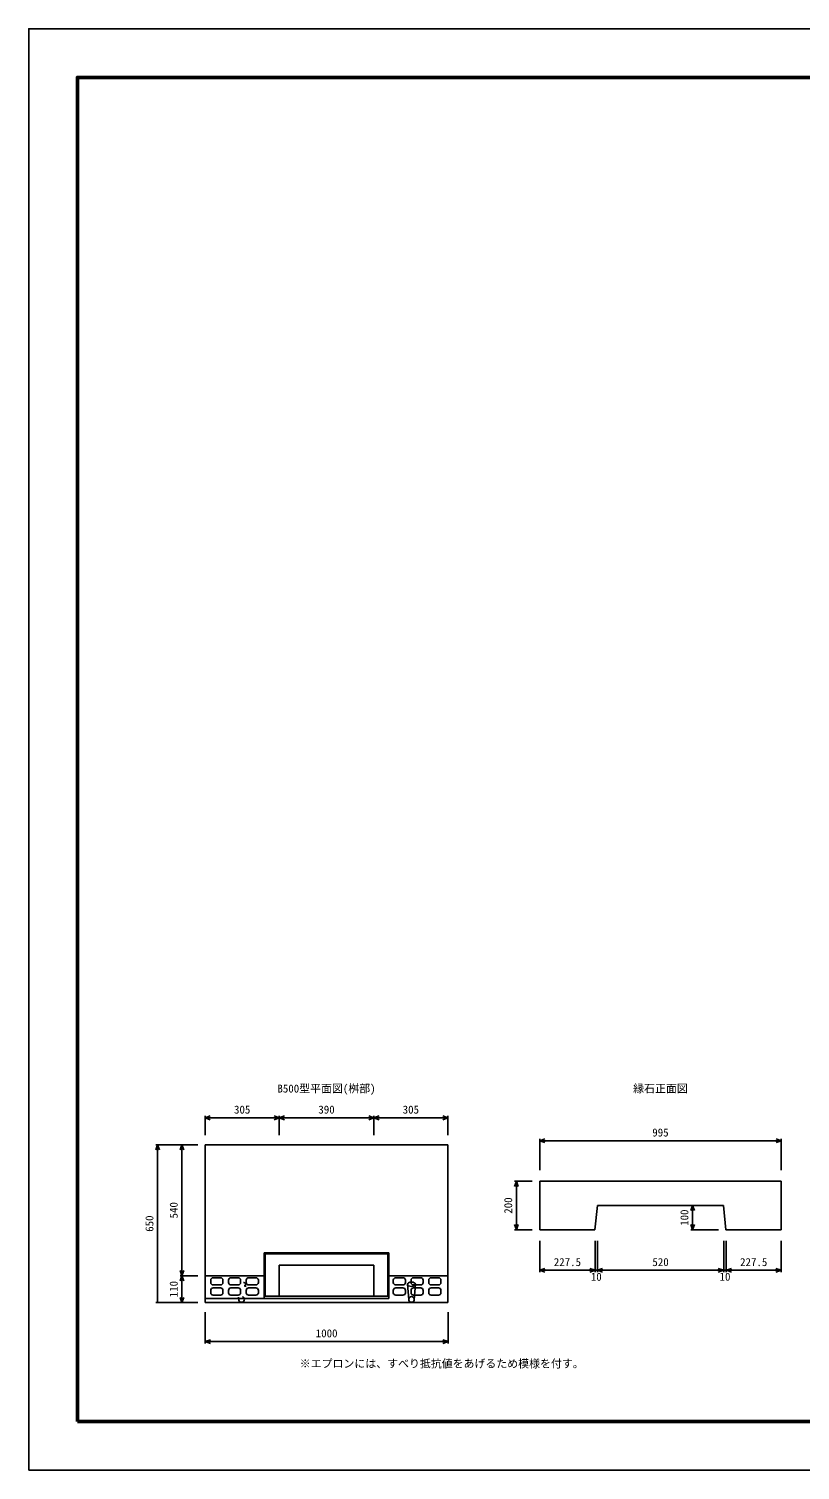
# Model space of a CAD drawing. Units: millimetres, scale not verified. Extents: x -12600 to 12600, y -5940 to 5940.
# Drawn here: x -12600 to -9422, y -5940 to 0 of the extents above; entities that cross this region are included whole.
import ezdxf
from ezdxf.enums import TextEntityAlignment as Align

# ---------------------------------------------------------------- set-up
doc = ezdxf.new("R2010")
doc.units = ezdxf.units.MM
doc.header["$LTSCALE"] = 40
doc.linetypes.add('DOTTED', pattern=[1.75, 0.25, -1.5])
for name, color, linetype, lineweight in [('0-0_DIM', 7, 'Continuous', 25), ('0-1_Defpoints', 5, 'Continuous', 25), ('0-2_HATCH', 6, 'DOTTED', 25), ('0-5_OUTLINE', 3, 'Continuous', 25), ('0-6_OUTLINE2', 4, 'DOTTED', 25), ('0-7_TXT', 7, 'Continuous', 25), ('0-8_WAKU', 3, 'Continuous', 25)]:
    doc.layers.add(name, color=color, linetype=linetype, lineweight=lineweight)
doc.styles.add('ＭＳ ゴシック', font='')
doc.styles.get('ＭＳ ゴシック').set_extended_font_data('MS Gothic')

msp = doc.modelspace()

# ---------------------------------------------------------------- linework, layer by layer
at = {"layer": '0-0_DIM'}
for p, q in [((-11873.29, -4480.37), (-11873.29, -4558.87)), ((-11873.29, -4480.37), (-11873.29, -4558.87)), ((-11568.29, -4487.87), (-11873.29, -4487.87)), ((-11568.29, -4480.37), (-11568.29, -4558.87)), ((-11178.29, -4487.87), (-11568.29, -4487.87)), ((-11178.29, -4480.37), (-11178.29, -4558.87)), ((-11178.29, -4487.87), (-10873.29, -4487.87)), ((-10873.29, -4480.37), (-10873.29, -4558.87)), ((-12076.79, -4598.87), (-11904.29, -4598.87)), ((-12069.29, -4598.87), (-12069.29, -5248.87)), ((-11969.29, -5138.87), (-11969.29, -4598.87)), ((-10494.93, -4574.8), (-10494.93, -4703.3)), ((-10494.93, -4574.8), (-10494.93, -4703.3)), ((-9499.93, -4582.3), (-10494.93, -4582.3)), ((-9499.93, -4574.8), (-9499.93, -4703.3)), ((-10598.43, -4749.3), (-10525.93, -4749.3)), ((-10590.93, -4949.3), (-10590.93, -4749.3)), ((-9865.02, -4949.3), (-9865.02, -4849.3)), ((-10598.43, -4949.3), (-10525.93, -4949.3)), ((-9872.52, -4949.3), (-9758.43, -4949.3)), ((-10494.43, -5123.8), (-10494.43, -4995.3)), ((-10266.93, -5123.8), (-10266.93, -4995.3)), ((-10256.93, -5123.8), (-10256.93, -4995.3)), ((-9736.93, -5123.8), (-9736.93, -4995.3)), ((-9726.93, -5123.8), (-9726.93, -4995.3)), ((-9499.43, -5123.8), (-9499.43, -4995.3)), ((-11976.79, -5138.87), (-11904.29, -5138.87)), ((-11969.29, -5138.87), (-11969.29, -5248.87)), ((-10494.43, -5116.3), (-10266.93, -5116.3)), ((-12076.79, -5248.87), (-11904.29, -5248.87)), ((-11872.79, -5417.37), (-11872.79, -5288.87)), ((-10872.79, -5417.37), (-10872.79, -5288.87)), ((-11872.79, -5409.87), (-10872.79, -5409.87))]:
    msp.add_line(p, q, dxfattribs=at)
for points in [[(-11852.15, -4495.57), (-11873.29, -4487.87), (-11852.15, -4480.18)], [(-11589.43, -4495.57), (-11568.29, -4487.87), (-11589.43, -4480.18)], [(-11547.15, -4495.57), (-11568.29, -4487.87), (-11547.15, -4480.18)], [(-11199.43, -4495.57), (-11178.29, -4487.87), (-11199.43, -4480.18)], [(-11157.15, -4495.57), (-11178.29, -4487.87), (-11157.15, -4480.18)], [(-10894.43, -4495.57), (-10873.29, -4487.87), (-10894.43, -4480.18)], [(-12061.59, -4620.01), (-12069.29, -4598.87), (-12076.99, -4620.01)], [(-11976.99, -4620.01), (-11969.29, -4598.87), (-11961.59, -4620.01)], [(-10473.79, -4589.99), (-10494.93, -4582.3), (-10473.79, -4574.6)], [(-9521.07, -4589.99), (-9499.93, -4582.3), (-9521.07, -4574.6)], [(-10598.63, -4770.44), (-10590.93, -4749.3), (-10583.23, -4770.44)], [(-9872.71, -4870.44), (-9865.02, -4849.3), (-9857.32, -4870.44)], [(-10598.63, -4928.16), (-10590.93, -4949.3), (-10583.23, -4928.16)], [(-9872.71, -4928.16), (-9865.02, -4949.3), (-9857.32, -4928.16)], [(-11976.99, -5117.73), (-11969.29, -5138.87), (-11961.59, -5117.73)], [(-11976.99, -5160.01), (-11969.29, -5138.87), (-11961.59, -5160.01)], [(-10473.29, -5108.6), (-10494.43, -5116.3), (-10473.29, -5123.99)], [(-10288.07, -5108.6), (-10266.93, -5116.3), (-10288.07, -5123.99)], [(-10266.93, -5116.3), (-10256.93, -5116.3), (-9736.93, -5116.3), (-9726.93, -5116.3), (-9499.43, -5116.3)], [(-10235.79, -5108.6), (-10256.93, -5116.3), (-10235.79, -5123.99)], [(-9759.07, -5108.6), (-9737.93, -5116.3), (-9759.07, -5123.99)], [(-9704.79, -5108.6), (-9725.93, -5116.3), (-9704.79, -5123.99)], [(-9521.57, -5108.6), (-9500.43, -5116.3), (-9521.57, -5123.99)], [(-11976.99, -5227.73), (-11969.29, -5248.87), (-11961.59, -5227.73)], [(-11851.65, -5402.18), (-11872.79, -5409.87), (-11851.65, -5417.57)], [(-10893.93, -5402.17), (-10872.79, -5409.87), (-10893.93, -5417.57)]]:
    msp.add_lwpolyline(points, dxfattribs=at)
at = {"layer": '0-1_Defpoints'}
msp.add_lwpolyline([(-12600, -5940), (-4200, -5940), (-4200, 0), (-12600, 0)], close=True, dxfattribs=at)
at = {"layer": '0-2_HATCH', "linetype": 'Continuous'}
for p, q in [((-11850.29, -5156.87), (-11850.29, -5166.87)), ((-11840.29, -5146.87), (-11810.29, -5146.87)), ((-11800.29, -5166.87), (-11800.29, -5156.87)), ((-11777.29, -5156.87), (-11777.29, -5166.87)), ((-11767.29, -5146.87), (-11737.29, -5146.87)), ((-11727.29, -5166.87), (-11727.29, -5156.87)), ((-11704.29, -5156.87), (-11704.29, -5166.87)), ((-11694.29, -5146.87), (-11664.29, -5146.87)), ((-11654.29, -5166.87), (-11654.29, -5156.87)), ((-11098.29, -5156.87), (-11098.29, -5166.87)), ((-11088.29, -5146.87), (-11058.29, -5146.87)), ((-11048.29, -5166.87), (-11048.29, -5156.87)), ((-11025.29, -5156.87), (-11025.29, -5166.87)), ((-11015.29, -5146.87), (-10985.29, -5146.87)), ((-10975.29, -5166.87), (-10975.29, -5156.87)), ((-10952.29, -5156.87), (-10952.29, -5166.87)), ((-10942.29, -5146.87), (-10912.29, -5146.87)), ((-10902.29, -5166.87), (-10902.29, -5156.87)), ((-11850.29, -5198.87), (-11850.29, -5208.87)), ((-11810.29, -5176.87), (-11840.29, -5176.87)), ((-11840.29, -5188.87), (-11810.29, -5188.87)), ((-11810.29, -5218.87), (-11840.29, -5218.87)), ((-11800.29, -5208.87), (-11800.29, -5198.87)), ((-11777.29, -5198.87), (-11777.29, -5208.87)), ((-11737.29, -5176.87), (-11767.29, -5176.87)), ((-11767.29, -5188.87), (-11737.29, -5188.87)), ((-11737.29, -5218.87), (-11767.29, -5218.87)), ((-11727.29, -5208.87), (-11727.29, -5198.87)), ((-11704.29, -5198.87), (-11704.29, -5208.87)), ((-11664.29, -5176.87), (-11694.29, -5176.87)), ((-11694.29, -5188.87), (-11664.29, -5188.87)), ((-11664.29, -5218.87), (-11694.29, -5218.87)), ((-11654.29, -5208.87), (-11654.29, -5198.87)), ((-11098.29, -5198.87), (-11098.29, -5208.87)), ((-11058.29, -5176.87), (-11088.29, -5176.87)), ((-11088.29, -5188.87), (-11058.29, -5188.87)), ((-11058.29, -5218.87), (-11088.29, -5218.87)), ((-11048.29, -5208.87), (-11048.29, -5198.87)), ((-11025.29, -5198.87), (-11025.29, -5208.87)), ((-10985.29, -5176.87), (-11015.29, -5176.87)), ((-11015.29, -5188.87), (-10985.29, -5188.87)), ((-10985.29, -5218.87), (-11015.29, -5218.87)), ((-10975.29, -5208.87), (-10975.29, -5198.87)), ((-10952.29, -5198.87), (-10952.29, -5208.87)), ((-10912.29, -5176.87), (-10942.29, -5176.87)), ((-10942.29, -5188.87), (-10912.29, -5188.87)), ((-10912.29, -5218.87), (-10942.29, -5218.87)), ((-10902.29, -5208.87), (-10902.29, -5198.87))]:
    msp.add_line(p, q, dxfattribs=at)
for centre, start, end in [((-11840.29, -5156.87), 90, 180), ((-11840.29, -5166.87), 180, 270), ((-11810.29, -5156.87), 0, 90), ((-11810.29, -5166.87), 270, 0), ((-11767.29, -5156.87), 90, 180), ((-11767.29, -5166.87), 180, 270), ((-11737.29, -5156.87), 0, 90), ((-11737.29, -5166.87), 270, 0), ((-11694.29, -5156.87), 90, 180), ((-11694.29, -5166.87), 180, 270), ((-11664.29, -5156.87), 0, 90), ((-11664.29, -5166.87), 270, 0), ((-11088.29, -5156.87), 90, 180), ((-11088.29, -5166.87), 180, 270), ((-11058.29, -5156.87), 0, 90), ((-11058.29, -5166.87), 270, 0), ((-11015.29, -5156.87), 90, 180), ((-11015.29, -5166.87), 180, 270), ((-10985.29, -5156.87), 0, 90), ((-10985.29, -5166.87), 270, 0), ((-10942.29, -5156.87), 90, 180), ((-10942.29, -5166.87), 180, 270), ((-10912.29, -5156.87), 0, 90), ((-10912.29, -5166.87), 270, 0), ((-11840.29, -5198.87), 90, 180), ((-11840.29, -5208.87), 180, 270), ((-11810.29, -5198.87), 0, 90), ((-11810.29, -5208.87), 270, 0), ((-11767.29, -5198.87), 90, 180), ((-11767.29, -5208.87), 180, 270), ((-11737.29, -5198.87), 0, 90), ((-11737.29, -5208.87), 270, 0), ((-11694.29, -5198.87), 90, 180), ((-11694.29, -5208.87), 180, 270), ((-11664.29, -5198.87), 0, 90), ((-11664.29, -5208.87), 270, 0), ((-11088.29, -5198.87), 90, 180), ((-11088.29, -5208.87), 180, 270), ((-11058.29, -5198.87), 0, 90), ((-11058.29, -5208.87), 270, 0), ((-11015.29, -5198.87), 90, 180), ((-11015.29, -5208.87), 180, 270), ((-10985.29, -5198.87), 0, 90), ((-10985.29, -5208.87), 270, 0), ((-10942.29, -5198.87), 90, 180), ((-10942.29, -5208.87), 180, 270), ((-10912.29, -5198.87), 0, 90), ((-10912.29, -5208.87), 270, 0)]:
    msp.add_arc(centre, 10, start, end, dxfattribs=at)
at = {"layer": '0-5_OUTLINE'}
for p, q in [((-10873.29, -4598.87), (-11873.29, -4598.87)), ((-11873.29, -5248.87), (-11873.29, -4598.87)), ((-10873.29, -5248.87), (-10873.29, -4598.87)), ((-10494.93, -4749.3), (-9499.93, -4749.3)), ((-10494.93, -4949.3), (-10494.93, -4749.3)), ((-9499.93, -4749.3), (-9499.93, -4949.3)), ((-10267.43, -4949.3), (-10257.43, -4849.3)), ((-10257.43, -4849.3), (-9737.43, -4849.3)), ((-9737.43, -4849.3), (-9727.43, -4949.3)), ((-10494.93, -4949.3), (-10267.43, -4949.3)), ((-9727.43, -4949.3), (-9499.93, -4949.3)), ((-11630.29, -5044.59), (-11116.29, -5044.59)), ((-11630.29, -5232.66), (-11630.29, -5044.59)), ((-11116.29, -5232.66), (-11116.29, -5044.59)), ((-11873.29, -5138.87), (-11630.29, -5138.87)), ((-11116.29, -5138.87), (-10873.29, -5138.87)), ((-11873.29, -5232.66), (-11116.29, -5232.66)), ((-10873.29, -5248.87), (-11873.29, -5248.87))]:
    msp.add_line(p, q, dxfattribs=at)
at = {"layer": '0-6_OUTLINE2', "linetype": 'Continuous'}
for p, q in [((-11630.29, -5049.09), (-11116.29, -5049.09)), ((-11625.79, -5223.55), (-11625.79, -5049.09)), ((-11568.29, -5095.02), (-11568.29, -5223.55)), ((-11178.29, -5095.02), (-11568.29, -5095.02)), ((-11178.29, -5095.02), (-11178.29, -5223.55)), ((-11120.79, -5223.55), (-11120.79, -5049.09)), ((-11116.29, -5223.55), (-11630.29, -5223.55)), ((-11034.79, -5236.37), (-11039.79, -5173.87)), ((-11006.79, -5173.87), (-11011.79, -5236.37))]:
    msp.add_line(p, q, dxfattribs=at)
at = {"layer": '0-6_OUTLINE2'}
for p, q in [((-11734.79, -5236.37), (-11739.79, -5173.87)), ((-11706.79, -5173.87), (-11711.79, -5236.37))]:
    msp.add_line(p, q, dxfattribs=at)
at = {"layer": '0-6_OUTLINE2', "linetype": 'Continuous'}
msp.add_circle((-11023.29, -5236.37), 11.5, dxfattribs=at)
at = {"layer": '0-6_OUTLINE2'}
msp.add_arc((-11723.29, -5236.37), 11.5, 18.80885, 161.19115, dxfattribs=at)
at = {"layer": '0-6_OUTLINE2', "linetype": 'Continuous'}
for centre, start, end in [((-11723.29, -5236.37), 161.19115, 18.80885), ((-11023.29, -5236.37), 192.55585, 347.44412)]:
    msp.add_arc(centre, 11.5, start, end, dxfattribs=at)
at = {"layer": '0-6_OUTLINE2'}
msp.add_ellipse((-11723.29, -5173.87), major_axis=(16.5, 0), ratio=0.55, dxfattribs=at)
at = {"layer": '0-6_OUTLINE2', "linetype": 'Continuous'}
msp.add_ellipse((-11023.29, -5173.87), major_axis=(16.5, 0), ratio=0.55, dxfattribs=at)
at = {"layer": '0-8_WAKU', "lineweight": 50}
msp.add_lwpolyline([(-12400, -5740), (-4400, -5740), (-4400, -200), (-12400, -200)], close=True, dxfattribs=at)

# ---------------------------------------------------------------- texts
at = {"layer": '0-0_DIM', "style": 'ＭＳ ゴシック'}
for s, p in [('305', (-11754.54, -4480.37)), ('390', (-11407.04, -4480.37)), ('305', (-11059.54, -4480.37)), ('995', (-10031.18, -4574.8)), ('227.5', (-10436.93, -5108.8)), ('520', (-10030.68, -5108.8)), ('227.5', (-9669.43, -5108.8)), ('10', (-10284.43, -5169.43)), ('10', (-9753.93, -5169.12)), ('1000', (-11417.79, -5402.37))]:
    msp.add_text(s, height=32.99, dxfattribs=at).set_placement(p, align=Align.BOTTOM_LEFT)
for s, p in [('540', (-11976.79, -4902.62)), ('200', (-10598.43, -4883.05)), ('100', (-9872.52, -4933.05)), ('650', (-12076.79, -4957.62)), ('110', (-11976.79, -5227.62))]:
    msp.add_text(s, height=32.99, rotation=90, dxfattribs=at).set_placement(p, align=Align.BOTTOM_LEFT)
at = {"layer": '0-7_TXT', "style": 'ＭＳ ゴシック'}
for s, p in [('B500型平面図(桝部)', (-11575.79, -4393.7)), ('縁石正面図', (-10109.93, -4393.7)), ('※エプロンには、すべり抵抗値をあげるため模様を付す。', (-11483.75, -5527.24))]:
    msp.add_text(s, height=32.99, dxfattribs=at).set_placement(p, align=Align.BOTTOM_LEFT)

doc.saveas('drawing.dxf')
